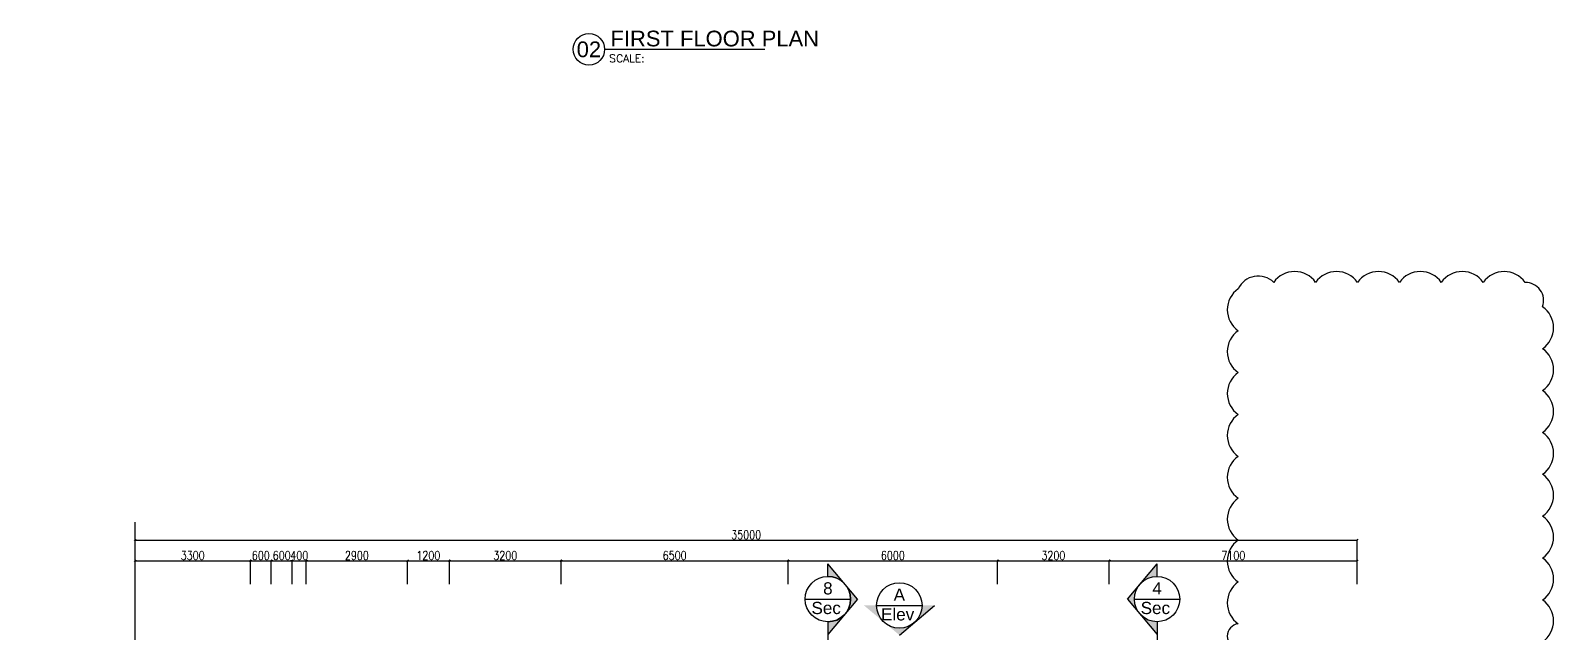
# Model space of a CAD drawing. Extents: x -32840 to 422982, y 280745 to 888746.
# Drawn here: x 75681 to 119300, y 782261 to 799486 of the extents above; entities that cross this region are included whole.
import ezdxf
from ezdxf.enums import TextEntityAlignment as Align

# ---------------------------------------------------------------- set-up
doc = ezdxf.new("R2010")
doc.units = 0
doc.header["$LTSCALE"] = 1000
doc.header["$PDMODE"] = 3
doc.linetypes.add('HIDDEN', pattern=[0.375, 0.25, -0.125])
doc.layers.get('Defpoints').update_dxf_attribs({"linetype": 'HIDDEN'})
doc.layers.add('A-Dim grid', color=3, linetype='Continuous', transparency=0.5)
for name, color, linetype in [('A-PLINE', 2, 'Continuous'), ('A-Tag LVl', 2, 'Continuous'), ('I-False Ceiling', 7, 'Continuous')]:
    doc.layers.add(name, color=color, linetype=linetype)
doc.styles.add('Arial', font='arial.ttf')
doc.styles.add('ROMANS', font='romans.shx', dxfattribs={"width": 0.8})
doc.dimstyles.new('A-Dim Grid', dxfattribs={"dimscale": 100, "dimtxt": 2.5, "dimasz": 0.5, "dimexe": 0, "dimexo": 0, "dimgap": 0.3, "dimtad": 1, "dimdec": 0, "dimlfac": -0.01, "dimzin": 3, "dimdsep": 46, "dimtxsty": 'ROMANS', "dimblk": 'OBLIQUE', "dimcen": 5, "dimclrd": 256, "dimclre": 8, "dimclrt": 4, "dimadec": 0, "dimazin": 0, "dimtfac": 1, "dimtdec": 0, "dimtix": 1, "dimtmove": 1, "dimatfit": 3, "dimfxl": 1, "dimfrac": 2, "dimtolj": 1, "dimtzin": 3, "dimlwd": -1, "dimarcsym": 0})

# ---------------------------------------------------------------- blocks, each defined once
blk = doc.blocks.new('TAG-LABEL')
at = {"linetype": 'Continuous'}
blk.add_line((-65.32, 0), (-24.49, 0), dxfattribs=at)
blk.add_circle((-69.32, 0), 4, dxfattribs=at)
at = {"color": 6, "style": 'ROMANS'}
blk.add_text('SCALE:', height=2, dxfattribs=at).set_placement((-64.13, -3.31))
at = {"color": 6}
for tag, p, height, style in [('LABELNAME', (-63.82, 0.75), 4, 'Arial'), ('SCALE', (-52.05, -3.31), 2, 'ROMANS'), ('DES.LINE.01', (-63.94, -6.44), 2, 'ROMANS'), ('DES.LINE.02', (-63.94, -9.56), 2, 'ROMANS')]:
    blk.add_attdef(tag, p, '', height=height, dxfattribs=dict(at, style=style))
at = {"color": 6, "style": 'Arial'}
blk.add_attdef('88', text='', height=4, dxfattribs=at).set_placement((-69.32, 0), align=Align.MIDDLE_CENTER)
blk = doc.blocks.new('TAG-SEC')
blk.add_line((-6.5, 0), (6.5, 0))
blk.add_circle((0, 0), 6.5)
at = {"color": 6, "style": 'Arial'}
blk.add_attdef('88', text='', height=3.5, dxfattribs=at).set_placement((0, 3.08), align=Align.MIDDLE_CENTER)
at = {"color": 6, "style": 'ROMANS', "width": 0.708488}
blk.add_attdef('X8-X-8888', text='', height=1.75, dxfattribs=at).set_placement((-5.58, -2.55), (5.58, -2.55), align=Align.FIT)
blk = doc.blocks.new('TAG-SEC-ARROW')
h = blk.add_hatch(color=256)
h.paths.add_polyline_path([(-10.11, 0), (-6.5, 0, -0.2206), (-4.2, 4.96)])
h.paths.add_polyline_path([(0, 8.49), (-4.16, 5, -0.175251), (0, 6.5, -0.175251), (4.16, 5)])
h.paths.add_polyline_path([(4.2, 4.96, -0.2206), (6.5, 0), (10.11, 0)])
for p, q in [((0, 8.49), (-10.11, 0)), ((0, 8.49), (10.11, 0)), ((-6.5, 0), (-10.11, 0)), ((6.5, 0), (46.5, 0))]:
    blk.add_line(p, q)
blk.add_arc((0, 0), 6.5, 0, 180)
blk = doc.blocks.new('A$Ce1edbb18')
at = {"layer": 'A-Tag LVl'}
h = blk.add_hatch(color=256, dxfattribs=at)
h.paths.add_polyline_path([(22998, 10947), (22637, 10947, -0.2206), (22406, 10451)])
h.paths.add_polyline_path([(21987, 10099), (22402, 10448, -0.175251), (21987, 10297, -0.175251), (21571, 10448)])
h.paths.add_polyline_path([(21567, 10451, -0.2206), (21337, 10947), (20975, 10947)])
h = blk.add_hatch(color=256, dxfattribs=at)
h.paths.add_polyline_path([(37112, -96), (37112, 265, -0.2206), (36615, 495)])
h.paths.add_polyline_path([(36263, 915), (36612, 499, -0.175251), (36462, 915, -0.175251), (36612, 1331)])
h.paths.add_polyline_path([(36615, 1335, -0.2206), (37112, 1565), (37112, 1926)])
h = blk.add_hatch(color=256, dxfattribs=at)
h.paths.add_polyline_path([(14742, -15568), (15103, -15568, -0.2206), (15333, -15071)])
h.paths.add_polyline_path([(15753, -14719), (15337, -15068, -0.175251), (15753, -14918, -0.175251), (16169, -15068)])
h.paths.add_polyline_path([(16173, -15071, -0.2206), (16403, -15568), (16764, -15568)])
for p, q in [((21987, 10099), (22998, 10947)), ((36263, 915), (37112, -96)), ((15753, -14719), (14742, -15568))]:
    blk.add_line(p, q, dxfattribs=at)
for centre in [(37112, 915), (15753, -15568)]:
    blk.add_arc(centre, 650, 0, 180, dxfattribs=at)
ref = blk.add_blockref('TAG-SEC', (19940, 11129), dxfattribs=dict(at, xscale=100, yscale=100, zscale=100))
ref.add_attrib('88', '8', dxfattribs={"layer": '0', "color": 6, "height": 350, "style": 'Arial'}).set_placement((19940, 11437), align=Align.MIDDLE_CENTER)
ref.add_attrib('X8-X-8888', 'Sec', dxfattribs={"layer": '0', "color": 6, "height": 350, "rotation": 360, "style": 'Arial'}).set_placement((19891, 10875), align=Align.MIDDLE_CENTER)
for p, xscale, yscale, zscale, rotation in [((19940, 11129), 100, 100, 100, 270), ((29368, 11129), -100.0000000000005, 100.0000000000005, 100, 90), ((14792, 2649), -100.0000000000005, 100.0000000000005, 100, 90), ((31812, -12050), 100.0000000000005, 100.0000000000005, 100.0000000000005, 90), ((6370, -15413), 100.0000000000005, 100.0000000000005, 100.0000000000005, 90), ((19835, -15413), 100.0000000000005, 100.0000000000005, 100.0000000000005, 90)]:
    blk.add_blockref('TAG-SEC-ARROW', p, dxfattribs=dict(at, xscale=xscale, yscale=yscale, zscale=zscale, rotation=rotation))
ref = blk.add_blockref('TAG-SEC', (29368, 11129), dxfattribs=dict(at, xscale=100, yscale=100, zscale=100))
ref.add_attrib('88', '4', dxfattribs={"layer": '0', "color": 6, "height": 350, "style": 'Arial'}).set_placement((29368, 11437), align=Align.MIDDLE_CENTER)
ref.add_attrib('X8-X-8888', 'Sec', dxfattribs={"layer": '0', "color": 6, "height": 350, "rotation": 360, "style": 'Arial'}).set_placement((29319, 10875), align=Align.MIDDLE_CENTER)
ref = blk.add_blockref('TAG-SEC', (21987, 10947), dxfattribs=dict(at, xscale=100, yscale=100, zscale=100))
ref.add_attrib('88', 'A', dxfattribs={"layer": '0', "color": 6, "height": 350, "style": 'Arial'}).set_placement((21987, 11256), align=Align.MIDDLE_CENTER)
ref.add_attrib('X8-X-8888', 'Elev', dxfattribs={"layer": '0', "color": 6, "height": 350, "rotation": 360, "style": 'Arial'}).set_placement((21938, 10693), align=Align.MIDDLE_CENTER)
at = {"layer": 'A-Tag LVl', "yscale": 100, "zscale": 100}
for p, xscale in [((20176, 4136), 100), ((36332, 4136), -100), ((-1886, -8085), 100)]:
    blk.add_blockref('TAG-SEC-ARROW', p, dxfattribs=dict(at, xscale=xscale))
at = {"layer": 'A-Tag LVl'}
ref = blk.add_blockref('TAG-SEC', (20176, 4136), dxfattribs=dict(at, xscale=100, yscale=100, zscale=100))
ref.add_attrib('88', '7', dxfattribs={"layer": '0', "color": 6, "height": 350, "style": 'Arial'}).set_placement((20176, 4445), align=Align.MIDDLE_CENTER)
ref.add_attrib('X8-X-8888', 'Sec', dxfattribs={"layer": '0', "color": 6, "height": 350, "rotation": 360, "style": 'Arial'}).set_placement((20127, 3882), align=Align.MIDDLE_CENTER)
ref = blk.add_blockref('TAG-SEC', (36332, 4136), dxfattribs=dict(at, xscale=100, yscale=100, zscale=100))
ref.add_attrib('88', '7', dxfattribs={"layer": '0', "color": 6, "height": 350, "style": 'Arial'}).set_placement((36332, 4445), align=Align.MIDDLE_CENTER)
ref.add_attrib('X8-X-8888', 'Sec', dxfattribs={"layer": '0', "color": 6, "height": 350, "rotation": 360, "style": 'Arial'}).set_placement((36283, 3882), align=Align.MIDDLE_CENTER)
ref = blk.add_blockref('TAG-SEC', (14792, 2649), dxfattribs=dict(at, xscale=100, yscale=100, zscale=100))
ref.add_attrib('88', '3', dxfattribs={"layer": '0', "color": 6, "height": 350, "style": 'Arial'}).set_placement((14792, 2958), align=Align.MIDDLE_CENTER)
ref.add_attrib('X8-X-8888', 'Sec', dxfattribs={"layer": '0', "color": 6, "height": 350, "rotation": 360, "style": 'Arial'}).set_placement((14743, 2395), align=Align.MIDDLE_CENTER)
ref = blk.add_blockref('TAG-SEC', (37112, 915), dxfattribs=dict(at, xscale=100, yscale=100, zscale=100))
ref.add_attrib('88', 'B', dxfattribs={"layer": '0', "color": 6, "height": 350, "style": 'Arial'}).set_placement((37112, 1223), align=Align.MIDDLE_CENTER)
ref.add_attrib('X8-X-8888', 'Elev', dxfattribs={"layer": '0', "color": 6, "height": 350, "rotation": 360, "style": 'Arial'}).set_placement((37063, 660), align=Align.MIDDLE_CENTER)
ref = blk.add_blockref('TAG-SEC', (-1886, -8085), dxfattribs=dict(at, xscale=100, yscale=100, zscale=100))
ref.add_attrib('88', '1', dxfattribs={"layer": '0', "color": 6, "height": 350, "style": 'Arial'}).set_placement((-1886, -7776), align=Align.MIDDLE_CENTER)
ref.add_attrib('X8-X-8888', 'Sec', dxfattribs={"layer": '0', "color": 6, "height": 350, "rotation": 360, "style": 'Arial'}).set_placement((-1935, -8339), align=Align.MIDDLE_CENTER)
at = {"layer": 'A-Tag LVl', "xscale": 100, "yscale": 100, "zscale": 100}
for p, values in [((31812, -12050), {'88': '5'}), ((15753, -15568), {'88': 'C'})]:
    blk.add_blockref('TAG-SEC', p, dxfattribs=at).add_auto_attribs(values)
at = {"layer": 'A-Tag LVl'}
ref = blk.add_blockref('TAG-SEC', (31812, -12050), dxfattribs=dict(at, xscale=100, yscale=100, zscale=100))
ref.add_attrib('88', '5', dxfattribs={"layer": '0', "color": 6, "height": 350, "style": 'Arial'}).set_placement((31812, -11742), align=Align.MIDDLE_CENTER)
ref.add_attrib('X8-X-8888', 'Sec', dxfattribs={"layer": '0', "color": 6, "height": 350, "rotation": 360, "style": 'Arial'}).set_placement((31763, -12305), align=Align.MIDDLE_CENTER)
ref = blk.add_blockref('TAG-SEC', (6370, -15413), dxfattribs=dict(at, xscale=100, yscale=100, zscale=100))
ref.add_attrib('88', '6', dxfattribs={"layer": '0', "color": 6, "height": 350, "style": 'Arial'}).set_placement((6370, -15105), align=Align.MIDDLE_CENTER)
ref.add_attrib('X8-X-8888', 'Sec', dxfattribs={"layer": '0', "color": 6, "height": 350, "rotation": 360, "style": 'Arial'}).set_placement((6321, -15667), align=Align.MIDDLE_CENTER)
ref = blk.add_blockref('TAG-SEC', (19835, -15413), dxfattribs=dict(at, xscale=100, yscale=100, zscale=100))
ref.add_attrib('88', '2', dxfattribs={"layer": '0', "color": 6, "height": 350, "style": 'Arial'}).set_placement((19835, -15105), align=Align.MIDDLE_CENTER)
ref.add_attrib('X8-X-8888', 'Sec', dxfattribs={"layer": '0', "color": 6, "height": 350, "rotation": 360, "style": 'Arial'}).set_placement((19786, -15667), align=Align.MIDDLE_CENTER)
blk = doc.blocks.new('_Oblique')
at = {"color": 0, "linetype": 'ByBlock', "lineweight": -2}
blk.add_line((-0.5, -0.5), (0.5, 0.5), dxfattribs=at)
at = {"color": 0, "linetype": 'ByBlock'}
blk.add_line((-0.5, -0.5), (0.5, 0.5), dxfattribs=at)
blk = doc.blocks.new('*D1289')
at = {"layer": 'A-Dim grid', "color": 8, "lineweight": -2, "transparency": 16777216}
for p, q in [((78678, 783622, 0), (78678, 784287, 0)), ((81978, 783622, 0), (81978, 784287, 0))]:
    blk.add_line(p, q, dxfattribs=at)
at = {"layer": 'A-Dim grid', "transparency": 16777216}
blk.add_line((78678, 784287, 0), (81978, 784287, 0), dxfattribs=at)
at = {"layer": 'Defpoints', "color": 0, "transparency": 16777216}
for p in [(81978, 784287, 0), (78678, 783622, 0), (81978, 783622, 0)]:
    blk.add_point(p, dxfattribs=at)
at = {"layer": 'A-Dim grid', "transparency": 16777216, "xscale": 50, "yscale": 50, "zscale": 50, "rotation": 180}
blk.add_blockref('_Oblique', (78678, 784287, 0), dxfattribs=at)
at = {"layer": 'A-Dim grid', "transparency": 16777216, "xscale": 50, "yscale": 50, "zscale": 50}
blk.add_blockref('_Oblique', (81978, 784287, 0), dxfattribs=at)
at = {"layer": 'A-Dim grid', "color": 4, "transparency": 16777216, "insert": (80328, 784442, 0), "char_height": 250, "attachment_point": 5, "style": 'ROMANS'}
blk.add_mtext('\\A1;3300', dxfattribs=at)
blk = doc.blocks.new('*D1290')
at = {"layer": 'A-Dim grid', "color": 8, "lineweight": -2, "transparency": 16777216}
for p, q in [((81978, 783622, 0), (81978, 784287, 0)), ((82578, 783622, 0), (82578, 784287, 0))]:
    blk.add_line(p, q, dxfattribs=at)
at = {"layer": 'A-Dim grid', "transparency": 16777216}
blk.add_line((81978, 784287, 0), (82578, 784287, 0), dxfattribs=at)
at = {"layer": 'Defpoints', "color": 0, "transparency": 16777216}
for p in [(82578, 784287, 0), (81978, 783622, 0), (82578, 783622, 0)]:
    blk.add_point(p, dxfattribs=at)
at = {"layer": 'A-Dim grid', "transparency": 16777216, "xscale": 50, "yscale": 50, "zscale": 50, "rotation": 180}
blk.add_blockref('_Oblique', (81978, 784287, 0), dxfattribs=at)
at = {"layer": 'A-Dim grid', "transparency": 16777216, "xscale": 50, "yscale": 50, "zscale": 50}
blk.add_blockref('_Oblique', (82578, 784287, 0), dxfattribs=at)
at = {"layer": 'A-Dim grid', "color": 4, "transparency": 16777216, "insert": (82278, 784442, 0), "char_height": 250, "attachment_point": 5, "style": 'ROMANS'}
blk.add_mtext('\\A1;600', dxfattribs=at)
blk = doc.blocks.new('*D1291')
at = {"layer": 'A-Dim grid', "color": 8, "lineweight": -2, "transparency": 16777216}
for p, q in [((82578, 783622, 0), (82578, 784287, 0)), ((83178, 783622, 0), (83178, 784287, 0))]:
    blk.add_line(p, q, dxfattribs=at)
at = {"layer": 'A-Dim grid', "transparency": 16777216}
blk.add_line((82578, 784287, 0), (83178, 784287, 0), dxfattribs=at)
at = {"layer": 'Defpoints', "color": 0, "transparency": 16777216}
for p in [(83178, 784287, 0), (82578, 783622, 0), (83178, 783622, 0)]:
    blk.add_point(p, dxfattribs=at)
at = {"layer": 'A-Dim grid', "transparency": 16777216, "xscale": 50, "yscale": 50, "zscale": 50, "rotation": 180}
blk.add_blockref('_Oblique', (82578, 784287, 0), dxfattribs=at)
at = {"layer": 'A-Dim grid', "transparency": 16777216, "xscale": 50, "yscale": 50, "zscale": 50}
blk.add_blockref('_Oblique', (83178, 784287, 0), dxfattribs=at)
at = {"layer": 'A-Dim grid', "color": 4, "transparency": 16777216, "insert": (82878, 784442, 0), "char_height": 250, "attachment_point": 5, "style": 'ROMANS'}
blk.add_mtext('\\A1;600', dxfattribs=at)
blk = doc.blocks.new('*D1292')
at = {"layer": 'A-Dim grid', "transparency": 16777216}
for p, q in [((83178, 784287, 0), (83128, 784287, 0)), ((83178, 784287, 0), (83578, 784287, 0)), ((83578, 784287, 0), (83628, 784287, 0))]:
    blk.add_line(p, q, dxfattribs=at)
at = {"layer": 'A-Dim grid', "color": 8, "lineweight": -2, "transparency": 16777216}
for p, q in [((83178, 783622, 0), (83178, 784287, 0)), ((83578, 783622, 0), (83578, 784287, 0))]:
    blk.add_line(p, q, dxfattribs=at)
at = {"layer": 'Defpoints', "color": 0, "transparency": 16777216}
for p in [(83578, 784287, 0), (83178, 783622, 0), (83578, 783622, 0)]:
    blk.add_point(p, dxfattribs=at)
at = {"layer": 'A-Dim grid', "transparency": 16777216, "xscale": 50, "yscale": 50, "zscale": 50}
blk.add_blockref('_Oblique', (83178, 784287, 0), dxfattribs=at)
at = {"layer": 'A-Dim grid', "transparency": 16777216, "xscale": 50, "yscale": 50, "zscale": 50, "rotation": 180}
blk.add_blockref('_Oblique', (83578, 784287, 0), dxfattribs=at)
at = {"layer": 'A-Dim grid', "color": 4, "transparency": 16777216, "insert": (83378, 784442, 0), "char_height": 250, "attachment_point": 5, "style": 'ROMANS'}
blk.add_mtext('\\A1;400', dxfattribs=at)
blk = doc.blocks.new('*D1293')
at = {"layer": 'A-Dim grid', "color": 8, "lineweight": -2, "transparency": 16777216}
for p, q in [((83578, 783622, 0), (83578, 784287, 0)), ((86478, 783622, 0), (86478, 784287, 0))]:
    blk.add_line(p, q, dxfattribs=at)
at = {"layer": 'A-Dim grid', "transparency": 16777216}
blk.add_line((83578, 784287, 0), (86478, 784287, 0), dxfattribs=at)
at = {"layer": 'Defpoints', "color": 0, "transparency": 16777216}
for p in [(86478, 784287, 0), (83578, 783622, 0), (86478, 783622, 0)]:
    blk.add_point(p, dxfattribs=at)
at = {"layer": 'A-Dim grid', "transparency": 16777216, "xscale": 50, "yscale": 50, "zscale": 50, "rotation": 180}
blk.add_blockref('_Oblique', (83578, 784287, 0), dxfattribs=at)
at = {"layer": 'A-Dim grid', "transparency": 16777216, "xscale": 50, "yscale": 50, "zscale": 50}
blk.add_blockref('_Oblique', (86478, 784287, 0), dxfattribs=at)
at = {"layer": 'A-Dim grid', "color": 4, "transparency": 16777216, "insert": (85028, 784442, 0), "char_height": 250, "attachment_point": 5, "style": 'ROMANS'}
blk.add_mtext('\\A1;2900', dxfattribs=at)
blk = doc.blocks.new('*D1294')
at = {"layer": 'A-Dim grid', "color": 8, "lineweight": -2, "transparency": 16777216}
for p, q in [((86478, 783622, 0), (86478, 784287, 0)), ((87678, 783622, 0), (87678, 784287, 0))]:
    blk.add_line(p, q, dxfattribs=at)
at = {"layer": 'A-Dim grid', "transparency": 16777216}
blk.add_line((86478, 784287, 0), (87678, 784287, 0), dxfattribs=at)
at = {"layer": 'Defpoints', "color": 0, "transparency": 16777216}
for p in [(87678, 784287, 0), (86478, 783622, 0), (87678, 783622, 0)]:
    blk.add_point(p, dxfattribs=at)
at = {"layer": 'A-Dim grid', "transparency": 16777216, "xscale": 50, "yscale": 50, "zscale": 50, "rotation": 180}
blk.add_blockref('_Oblique', (86478, 784287, 0), dxfattribs=at)
at = {"layer": 'A-Dim grid', "transparency": 16777216, "xscale": 50, "yscale": 50, "zscale": 50}
blk.add_blockref('_Oblique', (87678, 784287, 0), dxfattribs=at)
at = {"layer": 'A-Dim grid', "color": 4, "transparency": 16777216, "insert": (87078, 784442, 0), "char_height": 250, "attachment_point": 5, "style": 'ROMANS'}
blk.add_mtext('\\A1;1200', dxfattribs=at)
blk = doc.blocks.new('*D1295')
at = {"layer": 'A-Dim grid', "color": 8, "lineweight": -2, "transparency": 16777216}
for p, q in [((87678, 783622, 0), (87678, 784287, 0)), ((90878, 783622, 0), (90878, 784287, 0))]:
    blk.add_line(p, q, dxfattribs=at)
at = {"layer": 'A-Dim grid', "transparency": 16777216}
blk.add_line((87678, 784287, 0), (90878, 784287, 0), dxfattribs=at)
at = {"layer": 'Defpoints', "color": 0, "transparency": 16777216}
for p in [(90878, 784287, 0), (87678, 783622, 0), (90878, 783622, 0)]:
    blk.add_point(p, dxfattribs=at)
at = {"layer": 'A-Dim grid', "transparency": 16777216, "xscale": 50, "yscale": 50, "zscale": 50, "rotation": 180}
blk.add_blockref('_Oblique', (87678, 784287, 0), dxfattribs=at)
at = {"layer": 'A-Dim grid', "transparency": 16777216, "xscale": 50, "yscale": 50, "zscale": 50}
blk.add_blockref('_Oblique', (90878, 784287, 0), dxfattribs=at)
at = {"layer": 'A-Dim grid', "color": 4, "transparency": 16777216, "insert": (89278, 784442, 0), "char_height": 250, "attachment_point": 5, "style": 'ROMANS'}
blk.add_mtext('\\A1;3200', dxfattribs=at)
blk = doc.blocks.new('*D1296')
at = {"layer": 'A-Dim grid', "color": 8, "lineweight": -2, "transparency": 16777216}
for p, q in [((90878, 783622, 0), (90878, 784287, 0)), ((97378, 783622, 0), (97378, 784287, 0))]:
    blk.add_line(p, q, dxfattribs=at)
at = {"layer": 'A-Dim grid', "transparency": 16777216}
blk.add_line((90878, 784287, 0), (97378, 784287, 0), dxfattribs=at)
at = {"layer": 'Defpoints', "color": 0, "transparency": 16777216}
for p in [(97378, 784287, 0), (90878, 783622, 0), (97378, 783622, 0)]:
    blk.add_point(p, dxfattribs=at)
at = {"layer": 'A-Dim grid', "transparency": 16777216, "xscale": 50, "yscale": 50, "zscale": 50, "rotation": 180}
blk.add_blockref('_Oblique', (90878, 784287, 0), dxfattribs=at)
at = {"layer": 'A-Dim grid', "transparency": 16777216, "xscale": 50, "yscale": 50, "zscale": 50}
blk.add_blockref('_Oblique', (97378, 784287, 0), dxfattribs=at)
at = {"layer": 'A-Dim grid', "color": 4, "transparency": 16777216, "insert": (94128, 784442, 0), "char_height": 250, "attachment_point": 5, "style": 'ROMANS'}
blk.add_mtext('\\A1;6500', dxfattribs=at)
blk = doc.blocks.new('*D1297')
at = {"layer": 'A-Dim grid', "color": 8, "lineweight": -2, "transparency": 16777216}
for p, q in [((97378, 783622, 0), (97378, 784287, 0)), ((103378, 783622, 0), (103378, 784287, 0))]:
    blk.add_line(p, q, dxfattribs=at)
at = {"layer": 'A-Dim grid', "transparency": 16777216}
blk.add_line((97378, 784287, 0), (103378, 784287, 0), dxfattribs=at)
at = {"layer": 'Defpoints', "color": 0, "transparency": 16777216}
for p in [(103378, 784287, 0), (97378, 783622, 0), (103378, 783622, 0)]:
    blk.add_point(p, dxfattribs=at)
at = {"layer": 'A-Dim grid', "transparency": 16777216, "xscale": 50, "yscale": 50, "zscale": 50, "rotation": 180}
blk.add_blockref('_Oblique', (97378, 784287, 0), dxfattribs=at)
at = {"layer": 'A-Dim grid', "transparency": 16777216, "xscale": 50, "yscale": 50, "zscale": 50}
blk.add_blockref('_Oblique', (103378, 784287, 0), dxfattribs=at)
at = {"layer": 'A-Dim grid', "color": 4, "transparency": 16777216, "insert": (100378, 784442, 0), "char_height": 250, "attachment_point": 5, "style": 'ROMANS'}
blk.add_mtext('\\A1;6000', dxfattribs=at)
blk = doc.blocks.new('*D1354')
at = {"layer": 'A-Dim grid', "color": 8, "lineweight": -2, "transparency": 16777216}
for p, q in [((103378, 783622, 0), (103378, 784287, 0)), ((106578, 783622, 0), (106578, 784287, 0))]:
    blk.add_line(p, q, dxfattribs=at)
at = {"layer": 'A-Dim grid', "transparency": 16777216}
blk.add_line((103378, 784287, 0), (106578, 784287, 0), dxfattribs=at)
at = {"layer": 'Defpoints', "color": 0, "transparency": 16777216}
for p in [(106578, 784287, 0), (103378, 783622, 0), (106578, 783622, 0)]:
    blk.add_point(p, dxfattribs=at)
at = {"layer": 'A-Dim grid', "transparency": 16777216, "xscale": 50, "yscale": 50, "zscale": 50, "rotation": 180}
blk.add_blockref('_Oblique', (103378, 784287, 0), dxfattribs=at)
at = {"layer": 'A-Dim grid', "transparency": 16777216, "xscale": 50, "yscale": 50, "zscale": 50}
blk.add_blockref('_Oblique', (106578, 784287, 0), dxfattribs=at)
at = {"layer": 'A-Dim grid', "color": 4, "transparency": 16777216, "insert": (104978, 784442, 0), "char_height": 250, "attachment_point": 5, "style": 'ROMANS'}
blk.add_mtext('\\A1;3200', dxfattribs=at)
blk = doc.blocks.new('*D1355')
at = {"layer": 'A-Dim grid', "color": 8, "lineweight": -2, "transparency": 16777216}
for p, q in [((78678, 784215, 0), (78678, 784879, 0)), ((113678, 784215, 0), (113678, 784879, 0))]:
    blk.add_line(p, q, dxfattribs=at)
at = {"layer": 'A-Dim grid', "transparency": 16777216}
blk.add_line((78678, 784879, 0), (113678, 784879, 0), dxfattribs=at)
at = {"layer": 'Defpoints', "color": 0, "transparency": 16777216}
for p in [(113678, 784879, 0), (78678, 784215, 0), (113678, 784215, 0)]:
    blk.add_point(p, dxfattribs=at)
at = {"layer": 'A-Dim grid', "transparency": 16777216, "xscale": 50, "yscale": 50, "zscale": 50, "rotation": 180}
blk.add_blockref('_Oblique', (78678, 784879, 0), dxfattribs=at)
at = {"layer": 'A-Dim grid', "transparency": 16777216, "xscale": 50, "yscale": 50, "zscale": 50}
blk.add_blockref('_Oblique', (113678, 784879, 0), dxfattribs=at)
at = {"layer": 'A-Dim grid', "color": 4, "transparency": 16777216, "insert": (96178, 785034, 0), "char_height": 250, "attachment_point": 5, "style": 'ROMANS'}
blk.add_mtext('\\A1;35000', dxfattribs=at)
blk = doc.blocks.new('*D1368')
at = {"layer": 'A-Dim grid', "color": 8, "lineweight": -2, "transparency": 16777216}
for p, q in [((106578, 783622, 0), (106578, 784287, 0)), ((113678, 783622, 0), (113678, 784287, 0))]:
    blk.add_line(p, q, dxfattribs=at)
at = {"layer": 'A-Dim grid', "transparency": 16777216}
blk.add_line((106578, 784287, 0), (113678, 784287, 0), dxfattribs=at)
at = {"layer": 'Defpoints', "color": 0, "transparency": 16777216}
for p in [(113678, 784287, 0), (106578, 783622, 0), (113678, 783622, 0)]:
    blk.add_point(p, dxfattribs=at)
at = {"layer": 'A-Dim grid', "transparency": 16777216, "xscale": 50, "yscale": 50, "zscale": 50, "rotation": 180}
blk.add_blockref('_Oblique', (106578, 784287, 0), dxfattribs=at)
at = {"layer": 'A-Dim grid', "transparency": 16777216, "xscale": 50, "yscale": 50, "zscale": 50}
blk.add_blockref('_Oblique', (113678, 784287, 0), dxfattribs=at)
at = {"layer": 'A-Dim grid', "color": 4, "transparency": 16777216, "insert": (110128, 784442, 0), "char_height": 250, "attachment_point": 5, "style": 'ROMANS'}
blk.add_mtext('\\A1;7100', dxfattribs=at)

msp = doc.modelspace()

# ---------------------------------------------------------------- linework, layer by layer
at = {"layer": 'A-PLINE', "elevation": 0}
msp.add_lwpolyline([(118987.6, 781967, 0.5205671), (118987.6, 783167, 0.5205671), (118987.6, 784367, 0.5205671), (118987.6, 785567, 0.5205671), (118987.6, 786767, 0.5205671), (118987.6, 787967, 0.5205671), (118987.6, 789167, 0.5205671), (118987.6, 790367, 0.5205671), (118987.6, 791567, 0.5205671), (118486, 792265.5, 0.5205671), (117286, 792265.5, 0.5205671), (116086, 792265.5, 0.5205671), (114886, 792265.5, 0.5205671), (113686, 792265.5, 0.5205671), (112486, 792265.5, 0.5205671), (111286, 792265.5, 0.5205671), (110270, 792081.5, 0.5205671), (110270, 790881.5, 0.5205671), (110270, 789681.5, 0.5205671), (110270, 788481.5, 0.5205671), (110270, 787281.5, 0.5205671), (110270, 786081.5, 0.5205671), (110270, 784881.5, 0.5205671), (110270, 783681.5, 0.5205671), (110270, 782481.5, 0.8924007), (110270, 781781.5, 0.5205671)], format="xyb", dxfattribs=at)
at = {"layer": 'I-False Ceiling', "color": 8}
msp.add_line((78677.9, 754741.4, 0), (78677.9, 785393.8, 0), dxfattribs=at)

# ---------------------------------------------------------------- block references
msp.add_blockref('A$Ce1edbb18', (78577.9, 772061.7, 0))
at = {"layer": 'A-Tag LVl'}
ref = msp.add_blockref('TAG-LABEL', (99472.1, 798945.1, 0), dxfattribs=dict(at, xscale=112.5, yscale=112.5, zscale=112.5))
ref.add_attrib('88', '02', dxfattribs={"layer": '0', "color": 6, "height": 450, "style": 'Arial'}).set_placement((91673.6, 798945.1, 0), align=Align.MIDDLE_CENTER)
ref.add_attrib('LABELNAME', 'FIRST FLOOR PLAN', (92292.4, 799029.4, 0), dxfattribs={"layer": '0', "color": 6, "height": 450, "style": 'Arial'})

# ---------------------------------------------------------------- dimensions: what is measured, and where the dimension line sits
at = {"layer": 'A-Dim grid'}
for base, p1, p2, picture, middle in [((113678.1, 784879.2, 0), (78677.9, 784214.8, 0), (113678.1, 784214.8, 0), '*D1355', (96178, 785034.2, 0)), ((81977.9, 784286.6, 0), (78677.9, 783622.1, 0), (81977.9, 783622.1, 0), '*D1289', (80327.9, 784441.6, 0)), ((82577.9, 784286.6, 0), (81977.9, 783622.1, 0), (82577.9, 783622.1, 0), '*D1290', (82277.9, 784441.6, 0)), ((83177.9, 784286.6, 0), (82577.9, 783622.1, 0), (83177.9, 783622.1, 0), '*D1291', (82877.9, 784441.6, 0)), ((83577.9, 784286.6, 0), (83177.9, 783622.1, 0), (83577.9, 783622.1, 0), '*D1292', (83377.9, 784441.6, 0)), ((86477.9, 784286.6, 0), (83577.9, 783622.1, 0), (86477.9, 783622.1, 0), '*D1293', (85027.9, 784441.6, 0)), ((87677.9, 784286.6, 0), (86477.9, 783622.1, 0), (87677.9, 783622.1, 0), '*D1294', (87077.9, 784441.6, 0)), ((90877.9, 784286.6, 0), (87677.9, 783622.1, 0), (90877.9, 783622.1, 0), '*D1295', (89277.9, 784441.6, 0)), ((97377.9, 784286.6, 0), (90877.9, 783622.1, 0), (97377.9, 783622.1, 0), '*D1296', (94127.9, 784441.6, 0)), ((103377.9, 784286.6, 0), (97377.9, 783622.1, 0), (103377.9, 783622.1, 0), '*D1297', (100377.9, 784441.6, 0)), ((106577.9, 784286.6, 0), (103377.9, 783622.1, 0), (106577.9, 783622.1, 0), '*D1354', (104977.9, 784441.6, 0)), ((113678.1, 784286.6, 0), (106577.9, 783622.1, 0), (113678.1, 783622.1, 0), '*D1368', (110128, 784441.6, 0))]:
    dim = msp.add_linear_dim(base=base, p1=p1, p2=p2, dimstyle='A-Dim Grid', dxfattribs=at)
    dim.commit()
    dim.dimension.update_dxf_attribs({"geometry": picture, "text_midpoint": middle})

doc.saveas('drawing.dxf')
